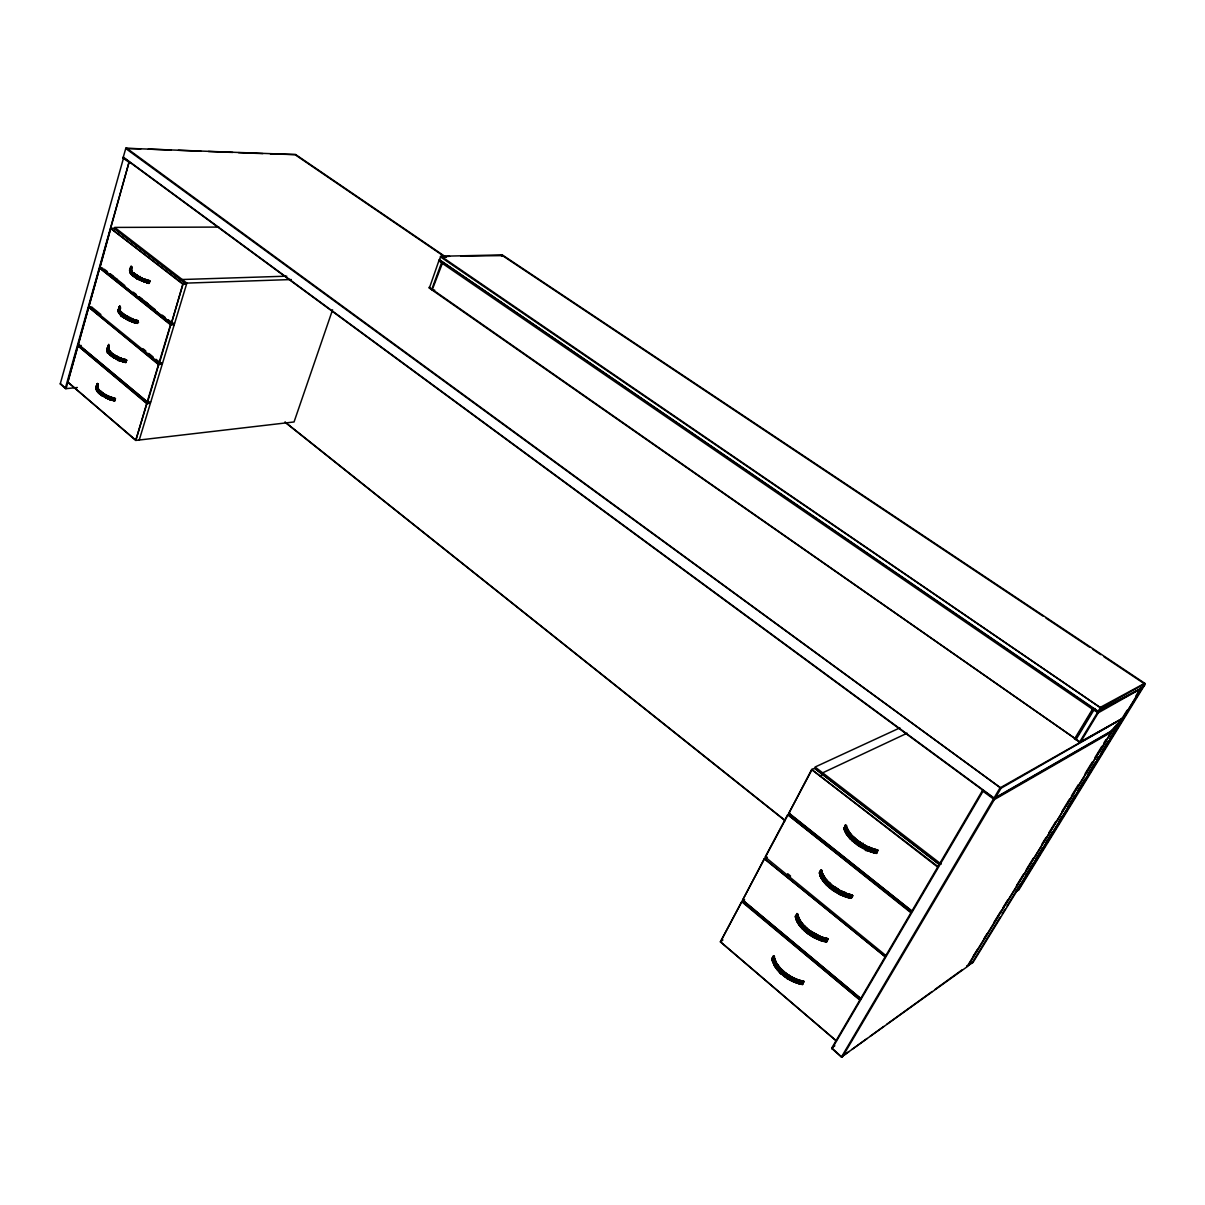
<?xml version="1.0" encoding="UTF-8"?>
<svg xmlns="http://www.w3.org/2000/svg" width="1205" height="1205" viewBox="0 0 1205 1205"><rect width="100%" height="100%" fill="white"/><g stroke="black" fill="none" stroke-linecap="round" stroke-linejoin="round"><path stroke-width="1.5" d="M119.566 310.438C122.503 306.386 118.331 304.94 118.647 308.811C117.036 310.288 120.651 316.207 118.452 312.246C117.262 307.004 120.229 310.333 119.385 309.188M119.084 308.932L118.406 311.884L119.717 306.221L118.994 308.299L119.792 310.604L125.305 315.424L124.552 318.24L123.347 317.307C125.169 313.707 121.901 313.436 125.817 315.755C123.693 320.922 128.408 319.385 129.312 317.668L128.378 318.421M1094.953 708.51L1093.312 709.399L1075.523 738.861L1079.394 742.431L1123 718.105L1112.049 730.998L993.297 799.292L841.436 1057.041L967.705 966.35L1111.176 732.263L1110.905 731.254L1117.276 723.949M144.766 282.271L144.675 279.681L145.669 279.56C144.088 287.513 147.763 275.448 143.967 280.132M809.459 932.052L810.106 930.757L820.304 936.421L813.36 932.926L811.552 936.164L808.193 933.92L809.79 931.043L818.496 936.104L827.94 939.102L826.585 941.964L826.118 940.894L823.904 941L826.585 941.226L827.88 938.921L826.766 939.749M876.065 852.342L876.592 853.366L877.993 850.384L868.338 847.22L858.502 841.542L856.815 844.585L855.987 843.786L857.689 840.939L861.304 842.988L856.499 839.508L855.851 840.939M106.929 350.67C107.034 344.66 109.083 349.676 107.546 352.086L109.233 345.805L108.48 345.248L107.637 348.953L111.146 353.336L119.355 358.111L126.48 359.858L125.275 362.569L126.691 360.19M107.817 351.423C111.237 331.029 103.916 362.569 108.917 349.48L109.022 345.443L107.35 351.724M114.972 355.309L114.309 354.767L113.616 357.584C119.988 355.324 110.152 354.857 108.149 349.089C108.073 343.35 107.787 347.055 107.064 350.655M104.353 394.08L103.69 393.553L103.058 396.355C108.525 396.43 98.659 388.131 98.223 392.679L98.78 393.297L99.473 390.284C98.524 391.745 97.018 387.392 97.786 384.726C98.102 382.226 96.264 388.055 98.403 388.869L98.057 392.559L98.433 388.944L98.885 389.577M97.515 387.197L96.927 391.083L98.208 384.049L97.469 383.491L96.219 389.637L95.767 387.633L96.536 385.675L97.635 386.067L96.581 387.784L97.063 390.42M95.993 388.613L97.469 383.491L95.903 388.989M111.824 400.301L112.652 397.545L115.424 398.584L108.134 396.565L100.482 392.152L97.831 389.516L96.987 383.808M97.274 389.863L97.725 384.847M149.315 280.539C146.302 286.971 151.935 280.72 148.577 280.328C144.028 279.289 148.29 287.272 148.577 280.328M149.947 281.232C146.95 280.644 138.244 277.647 134.071 274.047C126.525 271.306 133.439 258.819 130.336 272.993L130.788 273.64L129.959 272.315L131.33 269.107L130.2 268.685L129.522 270.131L130.019 272.315L131.179 266.38L129.899 271.984L130.517 268.67M149.33 283.16L147.884 282.648L148.577 283.311M110.378 399.834C111.944 392.619 112.622 402.786 108.947 399.171L109.7 396.776L111.929 397.454M137.566 320.56L137.28 323.392L137.988 320.666L135.397 319.912L134.538 322.759L136.075 323.06L136.843 320.349M136.692 320.952L133.122 319.37L132.339 321.84C148.125 324.507 129.387 318.798 124.477 315.544C115.65 314.038 122.097 297.53 119.265 313.601M119.792 357.765C125.305 358.563 120.063 363.594 116.719 359.271L117.186 356.409L119.792 357.765L119.491 358.804M836.18 888.04L837.852 889.094L836.059 892.272L837.867 893.312C844.223 889.877 828.091 883.988 832.971 885.75M126.405 359.994L126.073 362.494L120.892 361.033L121.645 358.608L122.488 358.804M125.802 362.057L126.691 360.431M134.538 322.759C131.36 323.091 134.327 317.668 135.186 320.5M133.966 319.596L124.175 314.505M785.705 974.694L786.323 973.444L786.473 975.252M110.378 399.699L114.806 400.858L111.116 399.94M114.821 400.602L115.409 398.825M851.89 896.369C852.507 892.86 848.441 902.259 852.794 895.707L849.073 894.155L850.775 894.592M802.771 982.301L802.319 984.5L803.675 981.171L802.59 984.5L800.964 984.244L802.545 981.442L792.785 977.918L783.702 971.893L776.502 963.789L773.625 956.062L771.893 958.457L772.495 961.138L771.923 958.818L773.444 956.107L774.499 956.695L773.911 958.171M802.922 981.096L802.108 980.93L803.675 981.171L803.856 982.256L794.366 979.288L783.34 972.299L775.613 963.367L773.249 957.237L773.113 956.228L774.303 956.303L772.33 960.49M861.063 843.289C860.551 848.561 855.219 844.976 859.346 842.129M877.496 850.278L875.779 853.321L876.592 853.366L877.737 849.871L875.252 849.42L874.574 850.64M859.647 841.873L858.954 843.259M821.418 872.691L821.87 871.11L821.569 873.279C821.629 871.787 821.313 868.308 820.665 871.064L819.37 873.429C820.921 863.895 823.648 881.94 830.32 884.109C834.131 887.437 838.454 890.179 843.078 892.272C846.543 894.773 854.797 893.824 851.257 898.267L852.794 895.707L852.086 894.863M130.727 272.737L131.42 267.826M130.381 271.803L130.667 269.302M130.547 273.309L131.737 266.576L131.586 271.758M130.848 269.393L131.722 270.372L131.044 273.987L130.577 273.339C131.661 270.236 132.354 260.747 129.748 271.366M460.702 256.078L502.515 255.626L501.506 255.897L502.259 254.888L441.03 256.258L439.298 259.888L1097.996 711.733L1098.282 712.803L1080.418 742.28L429.146 287.257L429.357 288.1L1075.523 738.861M827.428 939.011L825.817 941.888L826.585 941.964L827.699 938.575L826.118 938.349L824.069 941.512L825.214 941.692L826.57 938.831M802.545 981.442C804.202 981.774 801.641 986.488 802.138 983.416M119.732 307.32C119.581 312.863 121.223 298.87 118.271 311.252M1103.855 656.71L1144.614 683.913L1144.614 685.088L1141.12 689.17L1016.177 891.323L1018.677 890.134L1144.614 685.088L1144.75 683.28L502.259 254.888L501.265 255.159M119.506 309.263L119.506 310.137M810.905 931.329L810.242 932.61M107.787 349.299L107.561 350.143M876.607 850.082C877.797 854.556 870.356 852.025 875.176 853.065M851.257 895.059C852.251 897.635 847.19 898.132 849.856 897.981M850.233 897.695L849.435 896.957M121.615 361.289L122.338 361.696L122.503 358.653M133.8 322.518L134.689 319.671M875.719 849.856L874.002 852.899M850.368 894.848L848.953 897.77L847.808 897.559L849.465 894.607M835.065 887.769L833.423 890.736L831.751 889.395L833.408 886.594M827.413 938.59L827.895 939.659L825.696 938.635M799.939 983.536L799.186 982.783L800.783 983.732M801.671 981.247L800.09 984.048L801.22 984.244M1075.809 739.915L1094.351 709.233L1092.348 709.097L442.039 263.172L441.813 262.027L431.646 289.697M1079.394 742.431L1097.996 711.733L1140.096 688.778L1140.367 689.802L1123 718.105L999.999 787.919L994.05 797.996L994.336 799.593L842.355 1057.011L841.376 1056.755L831.812 1047.928L982.331 790.751L983.401 790.601L832.037 1048.712L841.436 1057.041L848.983 1051.573M874.815 849.615L873.354 852.598L872.194 852.387L873.896 849.344M824.807 938.394C824.566 944.163 815.8 938.032 823.422 941.256M800.798 981.036C801.702 983.596 796.882 983.837 799.442 983.822M858.502 845.759L860.189 842.717M791.022 976.984L789.531 979.71C784.47 979.032 787.98 975.929 787.106 974.002M872.059 851.905L873.023 851.619L870.266 851.302M848.576 894.351C849.465 897.047 844.509 897.258 847.13 897.258M823.919 938.138L822.292 941.03M799.909 980.78L798.553 983.566L797.454 983.31L799.036 980.509M799.096 983.325L798.343 982.542M125.335 359.557L124.582 362.238C121.283 362.328 124.326 357.629 125.998 359.888M123.196 358.894L123.874 359.271L122.217 359.226M809.835 935.08L811.447 932.188M1135.923 695.872L1140.096 688.778M145.413 279.952L147.085 280.042L146.407 279.635M819.4 936.496L817.924 939.328L812.411 936.677L810.724 935.517L812.486 932.534L811.703 931.872M872.977 849.043L871.275 852.086L872.435 852.327M148.607 282.859L149.661 280.81M115.424 398.584L114.505 400.919L115.123 399.593M846.784 896.821L845.895 896.535L846.889 896.279M847.657 894.065L846.211 896.972L845.082 896.701L846.754 893.749M823.015 937.867L821.403 940.743M136.873 322.804L136.075 323.06M137.46 321.163L136.783 320.5M149.209 281.157L147.131 279.876M835.924 888.341L834.267 891.308L833.438 890.585M872.059 848.727L870.356 851.769L871.501 852.025M844.027 828.136L844.208 829.07L845.157 825.289L846.392 825.365L846.648 826.118L845.157 825.289L844.072 828.483L845.684 825.109L849.585 833.107L857.689 840.939M845.895 896.535L845.142 895.707M820.228 872.601L819.445 873.233L820.831 869.995L821.915 870.597M821.313 940.262L820.439 939.96L821.433 939.719M822.111 937.565L820.5 940.442M796.113 916.674L796.249 916.146M798.132 980.207L796.565 983.009L797.65 983.295M772.766 959.09L772.209 958.337L773.008 960.686M136.165 322.609L137.581 323.121M113.421 400.12L114.068 400.813L114.068 397.966M125.2 360.159L124.552 359.572L123.844 362.012L125.335 362.434M871.125 848.38L869.423 851.423L870.567 851.694M845.835 893.417L844.163 896.369L845.292 896.656M821.208 937.234L819.777 940.066L818.692 939.749L820.304 936.872M820.439 939.96L819.701 939.117M982.331 790.751L994.336 799.593L1111.176 732.263L1110.905 731.254L994.035 798.433L123.618 157.704L60.25 383.868L65.672 388.703L77.361 387.513M797.243 979.891L795.662 982.693L796.746 982.979M110.77 228.363L182.799 284.169L186.188 283.778L114.114 228.227L110.77 228.363L100.136 267.103L171.155 323.437L174.484 323.151M66.139 388.492L129.161 161.786L65.341 388.251C67.887 390.36 58.623 381.669 60.581 384.32M96.234 386.097L96.038 388.944M106.853 350.339C106.763 345.037 110.815 349.827 107.772 352.447M107.049 351.017L107.893 348.411M96.505 390.435L96.852 386.76M118.452 312.246L119.431 309.926M118.828 312.938L119.792 310.604M119.641 310.739L119.596 308.751M119.054 313.3L119.566 308.45M97.469 391.128L97.741 392.182L96.972 391.173L97.725 387.498M118.753 308.48L120.199 310.333L119.807 314.309L119.732 309.369M108.028 352.809L108.51 353.457L109.248 350.866M131.134 274.047L131.646 274.695L131.722 270.372M108.314 353.185L108.811 353.818L109.474 350.489C107.983 346.98 109.655 354.616 110.574 351.875L109.866 354.918L110.242 351.965M119.807 313.662L119.988 310.016M131.782 272.074L131.676 270.372L132.821 273.399M119.913 314.385L120.44 315.017L120.154 310.348M132.354 271.351L131.993 275.041L131.872 270.688M98.343 390.239L98.403 388.869M108.299 352.432L109.113 352.899L109.715 350.836L108.857 349.51M121.569 312.743C120.229 322.202 122.79 310.724 119.762 311.056M132.52 273.068L132.113 271.02M108.616 353.547C109.745 355.897 109.414 348.968 109.971 351.182M131.797 274.755L132.354 275.403L133.137 272.707L139.132 276.683L135.773 274.439L135.608 275.779M121.6 313.737L121.087 311.703L120.259 314.746L121.193 315.74M132.58 275.478C134.132 267.299 135.216 280.569 132.173 275.117M98.599 393.056C97.876 388.552 103.449 392.273 100.663 392.71M110.107 355.038L110.74 351.965L110.709 355.656L109.7 354.662M122.609 313.36L122.067 312.758L121.434 315.846C124.296 320.018 120.621 312.065 123.015 313.707L122.488 316.825M133.168 276.111C131.33 268.579 137.701 276.352 134.282 274.755M113.33 397.891L112.442 398.147M135.276 323L136.12 320.138M99.006 393.433L99.593 394.035L100 390.751M99.443 393.809C100.768 395.12 99.699 388.658 102.289 392.74L102.003 393.749M110.544 355.4C110.935 355.475 112.607 350.58 113.134 355.339M100.361 394.547C102.787 396.942 98.599 393.026 100.783 391.459M110.996 355.776L111.628 356.379L112.381 353.788M133.921 276.563C135.457 278.852 133.906 271.411 135.924 274.695M101.084 393.056L101.22 391.821M123.558 315.454L123.708 314.144M111.99 356.514L112.637 357.087L112.878 354.15M134.93 277.286L135.608 277.888L135.849 274.83M112.652 354.993L112.08 353.276M102.244 392.951L102.033 395.843L102.771 393.312M113.391 354.496L113.18 357.448L113.933 354.857M101.913 395.647C103.359 397.816 102.41 391.625 103.811 393.749M137.325 275.463C134.071 284.606 143.109 272.209 139.419 278.069M125.697 318.933L126.254 315.861M137.31 278.912L138.093 276.216M114.204 357.93C115.665 359.903 114.535 354.33 116.674 356.288C116.674 362.69 108.119 351.905 109.986 354.556M126.299 319.265L126.811 316.192M127.188 317.789L127.399 316.523M103.645 396.686C103.69 395.767 108.495 394.954 104.82 394.216M116.9 356.544C115.514 362.856 114.867 354.466 117.819 356.71M126.917 319.596L127.685 316.96L128.694 317.352C127.564 323.979 130.502 318.512 132.58 319.084L132.279 320.138M137.822 279.033L138.545 279.59L139.328 276.894M104.895 396.746L105.197 395.737M146.995 283.024L147.673 280.705M105.995 394.848L105.603 397.861L105.709 394.999M140.91 277.406C142.085 277.165 137.325 283.205 139.976 277.21M109.7 396.776L107.652 395.933L106.251 398.162L106.989 395.632L107.938 395.918L106.612 395.165M117.442 359.753L118.195 357.177L118.843 358.518M128.86 320.56L129.628 317.924L130.983 318.527M141.979 278.159C138.394 284.877 143.726 274.303 141.949 279.289M129.628 319.024L129.884 317.774M118.105 360.069L118.858 357.478L120.425 357.87M129.537 320.861L130.306 318.225M107.35 397.951L107.637 396.927M106.191 397.996L107.591 398.765L108.33 396.219M118.783 360.355L119.536 357.765M144.284 279.048C141.633 283.085 140.066 280.178 143.576 278.596M108.284 397.213L108.54 396.038L108.947 397.484M119.476 360.641L120.229 358.051L121.118 358.141M133.077 322.262L130.923 321.449L131.691 318.813M120.184 360.928L120.937 358.337L121.81 358.563L120.349 360.732L119.446 360.476M131.631 321.735L132.399 319.099L132.957 320.394M144.043 282.015L144.103 279.033L144.66 280.388M109.61 397.74L109.143 399.111L107.546 398.599M109.67 399.578L110.408 397.048M109.143 399.111L110.574 396.987L109.233 396.475M138.214 321.012L137.28 323.392M149.962 281.006L149.013 283.431M123.979 361.56L121.735 361.244M147.808 283.085L147.176 282.437M112.728 399.924L112.035 399.714M869.377 850.971L868.474 850.625L869.513 850.444M870.206 848.019L868.489 851.061L869.618 851.348M162.419 362.901L158.955 363.006L170.508 324.793L173.882 324.341L170.508 324.793L99.849 268.158L170.824 324.522L159.376 363.127L89.019 306.01L99.593 268.293L102.681 268.218M81.202 345.443L77.918 345.76L67.751 382.015L135.758 440.428L146.995 403.268L77.918 345.76L146.694 403.539L150.188 403.193L146.694 403.539L135.758 440.428L294.05 421.961L332.58 309.806M100.858 314.52L92.122 307.396L88.643 307.411L78.28 344.389L147.567 402.124L158.789 364.302L88.884 307.29L158.473 364.573L161.832 364.061L158.473 364.573L147.161 402.003L150.61 401.837M100.136 267.103L171.411 323.317L183.115 283.883L110.709 228.498M139.193 440.202L186.865 283.1L114.656 227.414L218.888 227.082M843.244 895.571L842.521 894.682L845.021 896.234M844.916 893.056L843.259 896.008L844.359 896.309M108.736 346.633L108.48 350.188M97.379 386.022L97.244 387.829L99.141 390.39M794.773 981.879L795.797 981.683L785.539 976.818M796.354 979.545L794.773 982.346L795.842 982.662M786.895 978.249L788.462 975.432M789.531 979.71L790.42 980.192L792.031 977.059L787.889 974.559M144.781 282.106L146.453 282.211L143.305 281.548M869.272 847.627C865.642 856.047 862.388 844.75 865.567 845.624M843.997 892.679L842.34 895.631L843.425 895.948M795.451 979.168L793.884 981.97L794.923 982.301M836.782 888.898L835.125 891.851L834.297 891.158M133.906 322.322L130.893 321.283M122.579 361.108L123.061 361.937M111.704 397.906L112.622 397.68M868.338 847.22L866.636 850.263M843.078 892.272C843.199 897.574 835.668 893.929 840.337 890.932M1144.614 683.913L1101.099 708.148L1097.996 711.733L1100.813 707.079L1144.75 683.28L1141.255 688.537L1098.071 711.266L439.283 259.602L429.357 288.1M817.803 938.936L816.93 938.544L817.969 938.424M818.496 936.104L817.005 938.921L815.077 938.123L813.3 937.174L814.911 934.297M442.039 263.172L442.657 262.6L432.264 289.742L434.734 290.179M793.041 981.141L792.182 980.734M794.562 978.776L793.116 981.533L792.092 981.171L793.673 978.355M862.961 844.178C864.256 839.493 858.141 853.471 861.937 843.831M865.762 849.435L866.847 849.344L864.859 849.013M867.404 846.799L865.702 849.841M842.159 891.851L840.503 894.803M145.052 281.729L144.043 281.834M817.592 935.683L816.101 938.499M840.563 894.396L839.689 893.959L840.774 893.884M852.131 895.255C851.679 896.354 842.611 893.508 841.241 891.399M866.485 846.347L864.768 849.389M132.655 321.464L131.616 321.569M792.785 977.918L791.203 980.734L792.212 981.111M825.621 939.177L816.689 935.246M863.97 848.561L863.322 847.597L867.736 850.594M877.255 849.781C879.168 852.221 866.862 848.169 865.552 845.88M790.465 979.861L789.621 979.394M815.183 937.716L814.309 937.264L815.393 937.219M816.478 935.743L815.8 934.779M143.651 281.202L142.582 281.262M1121.885 718.331L1121.78 720.108L972.962 962.554L967.434 965.973L1111.944 731.601L1121.78 718.933L1001.054 788.221L995.104 798.297L994.05 797.996L123.287 157.132L125.817 148.26L295.707 154.602L446.347 257.388M790.164 976.487L788.657 979.213C785.765 978.596 791.459 975.779 788.703 975.086M836.059 892.272L835.17 891.73M129.372 162.615L123.106 158.006M109.007 396.505L108.947 399.171M109.971 399.006L107.155 398.298M813.45 936.797L812.848 935.833L814.309 937.264M841.03 891.896L839.433 890.45M864.633 845.398C863.533 849.887 860.506 848.215 863.729 844.901M125.697 148.501L126.329 147.959L1001.054 788.221L125.697 148.501L140.834 148.848M121.208 360.626L118.753 360.19M764.347 858.562L885.283 956.77L764.437 858.909L742.596 900.014L861.108 998.855L742.642 900.18L764.347 858.562L767.374 857.177M765.265 856.83L787.693 814.625L790.254 813.375M788.627 812.848L911.989 911.131L788.778 813.375L811.658 769.513L814.67 768.263L938.936 864.045M820.861 776.156L822.623 772.857L907.139 733.197M821.057 775.869L822.684 772.827L815.062 767.028L899.894 727.88M107.802 398.569L108.646 398.494M814.023 933.8L812.411 936.677M837.068 892.559L838.168 892.559L831.314 888.718M838.544 889.953L836.963 892.8M119.852 360.114L118.06 359.888M129.492 320.681L130.622 320.651L128.122 320.048M142.973 280.931L140.458 280.343M797.665 916.463L796.083 919.325L797.74 914.158L798.026 915.152C797.123 918.285 797.544 910.95 796.641 914.716L795.571 917.412L797.002 913.571L801.009 922.548L809.79 931.043M773.505 957.448L774.303 956.303L774.122 959.376M795.692 918.3L797.288 915.167M797.921 914.565L797.514 913.857L797.258 915.363M846.241 827.248L844.389 829.884L844.81 830.908L844.178 829.266L846.046 826.645M822.006 873.414L820.379 876.366L819.716 874.694L821.524 872.134M821.313 872.119L821.72 870.176L821.268 871.787M774.453 959.677L772.917 962.479L774.228 958.999M774.002 958.773L774.423 957.267L773.791 964.512L775.327 961.711M798.192 917.773L796.595 920.65L796.144 919.626L797.906 917.11M798.162 915.755L797.695 917.517L798.026 915.152M846.452 825.696L845.383 832.188M847.115 827.835L846.678 829.642L846.934 827.263M773.294 963.503L774.71 960.355M822.608 874.725L820.982 877.677L820.485 876.653L822.292 874.062M774.453 960.626L774.89 958.879M797.891 918.135L798.328 916.357M798.117 918.752L798.569 917.246L797.243 922.006L796.731 920.982L798.493 918.451M847.055 829.145L845.217 831.812L845.729 832.836L847.401 829.793M773.625 964.196L774.152 965.205L775.824 961.439L774.89 959.15L775.011 961.033M822.202 875.101L822.217 872.104M820.816 877.33L821.343 878.34L823.136 874.544L822.608 873.309M845.549 832.474L846.091 833.483L847.763 830.456M797.077 921.674L797.62 922.684L799.02 918.24M821.177 878.008L821.735 879.017L823.136 874.544M846.347 833.8C846.708 837.144 847.446 827.413 848.576 830.893L847.913 832.113L845.88 826.043M775.508 963.217L775.824 961.439M823.12 876.984L823.617 875.478L823.497 877.632M773.987 964.904L774.529 965.898L776.08 963.096M797.454 922.367L798.026 923.361L799.608 920.484M821.569 878.686L822.156 879.68L823.783 876.728M775.854 963.88L776.14 962.102M799.743 921.976L799.834 919.867L799.743 921.976L800.165 922.638L800.647 921.192L801.25 922.141L800.602 923.301L801.084 923.949L801.581 922.533L802.756 924.115L802.108 925.259M774.378 965.612L774.951 966.591L776.502 963.789M797.861 923.06L798.463 924.054L800.045 921.177M822.458 880.057C825.079 883.928 820.349 878.234 824.235 877.406M848.606 831.781L846.784 834.478L847.401 835.472L849.088 832.444M823.904 878.279L824.401 876.773L825.44 878.385L824.792 879.575M848.712 833.378L849.239 831.827L850.685 835.924M774.8 966.305L775.402 967.284L776.954 964.482M798.312 923.753L798.93 924.747L800.512 921.87M847.266 835.155L847.898 836.15L849.585 833.107M777.526 966.53L778.144 965.416L777.105 963.804L777.059 965.868L777.541 964.482L778.626 966.079C776.095 966.591 777.873 971.591 776.803 969.136M775.749 967.72C776.833 970.191 774.92 965.476 777.436 965.19M798.779 924.461L799.427 925.425L801.009 922.548M848.305 836.511C855.249 842.822 845.458 837.46 850.112 833.785M799.292 925.154L799.939 926.118L801.536 923.241M825.229 878.761L823.467 881.442L824.13 882.406L825.771 879.439M799.819 925.847L800.497 926.796L802.093 923.919M824.009 882.12C825.154 885.494 825.892 877.044 826.991 880.328L826.344 881.518L825.802 880.87M851.242 836.571L851.227 834.417L849.57 838.153M800.376 926.555L801.084 927.489L802.681 924.612M824.597 882.813L825.304 883.762L826.946 880.795M783.702 971.893C780.915 980.343 775.523 963.623 780.84 968.7L780.207 969.814M800.964 927.248L801.687 928.166L803.283 925.289M825.832 884.184C826.494 887.377 826.344 878.4 828.166 881.623L827.504 882.798M852.447 837.837L852.402 835.713L850.835 839.493M803.253 926.555C803.675 923.346 807.169 929.356 804.488 926.058M802.229 928.618C803.509 930.953 801.235 926.494 803.916 925.952M830.034 883.295L830.14 885.314L830.787 884.124L828.709 882.015L828.136 883.431L828.784 884.063L829.356 882.663L831.51 884.741M853.08 838.469L853.667 837.008L855.098 838.499L854.42 839.719M828.212 882.135L826.494 884.862L827.248 885.75L828.889 882.798M852.116 840.563C853.471 842.913 851.076 838.409 853.878 837.761M853.742 839.102L854.345 837.641L858.05 840.909L857.373 842.129M803.584 929.959C804.925 932.218 802.56 927.91 805.256 927.293M827.172 885.539L827.956 886.413L829.597 883.461M781.458 971.094L781.367 969.136L784.832 972.42L784.214 973.535M832.61 885.991C832.263 891.745 825.937 886.488 830.32 884.109M856.107 839.689C854.707 844.253 852.206 842.159 855.339 839.057M805.799 929.1L804.789 930.637L798.644 923.407M805.964 927.94L804.307 930.622L805.091 931.465L806.687 928.573M782.798 972.33L783.416 971.215L782.015 969.784M806.507 929.703L806.386 927.745L807.139 928.558M805.045 931.284L805.829 932.098L807.44 929.206M853.607 841.888L855.189 843.364L856.875 840.322M782.09 974.544L782.889 975.327L784.455 972.525M805.799 931.917L806.597 932.715L808.209 929.838M807.952 930.908L808.57 929.597L811.688 932.007M786.805 974.318C786.338 979.334 781.427 975.598 785.223 973.128M806.582 932.55L807.395 933.333L808.992 930.441M784.952 974.122L785.555 972.857L787.874 974.664M833.092 887.693L833.755 886.519M784.44 976.532L786.006 973.73M834.673 888.823L835.351 887.483L834.538 886.925M814.203 933.438L813.496 934.688L812.667 934.191M837.987 890.902L838.71 889.591L837.852 889.094M863.141 845.895C864 843.319 865.642 846.302 863.021 844.042M841.436 892.709C842.355 890.48 848.862 893.417 846.678 894.818M793.854 979.499C794.185 977.391 798.418 979.198 796.415 980.569M817.758 936.888L818.541 935.667M867.525 848.124L868.368 846.814L866.44 846.076M818.617 937.264L819.415 936.059M844.057 893.854C847.22 892.092 836.767 889.787 842.22 891.429M869.317 848.877L870.176 847.582L868.218 846.904M870.191 849.224L871.983 848.275L870.884 848.019M821.223 938.273L822.051 937.083L820.138 936.466M822.081 938.559L822.94 937.37L821.87 937.129M847.552 895.089L848.441 893.854L847.341 893.628M872.842 850.143L874.649 849.133L873.52 848.923M799.819 981.653L801.521 980.734L800.451 980.539M873.715 850.399L875.252 849.42M800.647 981.864L802.364 980.93M824.627 939.298L825.53 938.123L822.729 937.415M801.671 983.34L802.289 982.226M826.299 939.659L827.217 938.499L824.672 937.897M803.856 981.503L801.611 983.898M874.679 852.628L876.547 852.673L877.436 849.917M865.326 846.377L862.825 844.374M863.081 848.079L861.319 847.085L862.449 847.115M836.21 892.046L835.351 891.534M839.192 890.932L837.656 889.426M815.559 935.276L813.149 933.288M787.95 978.415L789.034 978.445M129.974 320.364L128.799 320.379M141.437 280.705L142.295 280.66M973.324 956.077L977.27 949.661M984.124 938.469L987.091 933.634M993.929 922.458L1000.828 911.191M1002.756 908.043L1007.711 899.969M1016.493 885.63L1023.422 874.333M1026.299 869.618L1033.242 858.291M1041.994 843.997L1046 837.46M1048.953 832.655L1055.821 821.433M1061.726 811.809L1069.468 799.171M1071.426 795.963L1078.415 784.56M1085.163 773.55L1092.167 762.132M1094.968 757.538L1101.837 746.317M1103.946 742.898L1105.904 739.689M810.92 935.291L810.393 934.312L812.592 936.315M812.893 933.755L812.29 932.745M787.136 977.903L786.323 977.36M968.594 965.145L972.691 961.891L1000.15 917.141M1002.123 913.947L1005.06 909.142M1007.019 905.949L1019.776 885.178M1025.651 875.583L1032.881 863.804M1035.833 858.999L1042.702 847.808M1045.639 843.003L1052.507 831.812M1058.999 821.238L1061.951 816.433M1067.826 806.853L1075.086 795.029M1078.023 790.239L1084.892 779.033M1087.844 774.243L1094.712 763.051M1096.671 759.843L1098.629 756.65M1101.174 752.492L1108.043 741.316M1110.001 738.108L1117.276 726.254M1119.807 722.126L1127.082 710.272M1016.177 891.323L1018.391 889.501L1039.915 854.435M1041.873 851.257L1044.81 846.467M1046.768 843.289L1060.46 820.966M1062.418 817.788L1076.11 795.466M1078.068 792.288L1091.775 769.98M1093.733 766.787L1102.53 752.447M1104.488 749.254L1127.97 711.01M1129.928 707.817L1133.845 701.446M1135.803 698.267L1143.635 685.509M106.115 395.647L106.989 395.632M105.874 397.695L106.718 397.665L104.88 397.364M117.322 357.192L118.452 357.011M115.424 358.608L117.066 359.301L116.072 358.352M859.903 845.579L855.927 842.747L857.945 844.916M128.739 317.939L129.944 317.969M128.694 319.777L126.194 319.054M139.117 279.696L140.337 279.771L137.204 278.686M127.835 319.807L125.591 318.723M833.694 890.45L834.824 890.54M810.619 931.631L809.022 934.372L808.193 933.785M139.72 279.47L138.259 279.153M1140.999 687.889L1139.84 689.471L1141.12 689.17L1140.999 687.889L1139.975 688.838M834.237 887.196L832.58 890.149L828.618 886.85M832.881 889.877L832.098 889.305M804.789 930.637L808.826 933.212M104.233 394.668L106.085 395.029M126.811 316.945L128.001 316.84M783.988 975.658C785.75 976.547 775.99 970.04 776.442 966.982M807.727 933.062L806.958 932.474M103.51 396.43L104.323 396.43L100.934 394.713M114.656 358.021L114.098 357.689M126.209 316.599L127.489 316.734M783.25 975.071L779.183 971.29M837.776 893.417L841.557 895.149M102.952 396.084L103.766 396.114M744.208 899.954L741.693 901.702L859.963 1000.014L742.039 901.31L720.47 941.918L836.436 1040.984L720.409 941.768L741.693 901.702L744.645 899.909M910.935 912.742L787.693 814.625L911.296 912.336M125.606 316.252L126.917 316.403M937.671 867.058L811.658 769.513L938.032 866.636M136.722 278.581C135.397 277.617 139.629 279.379 135.999 277.828L136.783 275.132M806.22 931.872L799.984 925.41M831.827 885.374L830.185 888.326M830.923 887.708L827.067 884.982L824.627 881.397M102.425 395.752L103.223 395.782M113.571 357.358L112.065 356.319M788.145 814.565L765.356 857.162L885.961 955.595M812.125 769.438L788.778 813.375M125.034 315.906L126.359 316.087M124.928 318.165L125.742 318.195L123.904 317.487M136.542 278.159L137.37 278.189M782.964 971.26L781.412 974.062L777.978 970.522M831.058 884.741L829.417 887.693M101.913 395.406L102.696 395.451M124.763 315.258L124.01 317.894L122.835 316.945L123.015 313.707M124.401 317.834L125.215 317.864M782.256 970.612L780.689 973.414M101.732 392.604L100.994 395.135M101.416 395.059L102.184 395.104M848.004 835.502L855.189 842.159M781.563 969.965L780.012 972.766M854.601 838.424L852.854 841.226L853.652 842.099M853.351 841.316L852.658 840.683M133.002 275.84L135.788 277.195M440.412 256.831L441.03 256.258L1101.099 708.148L440.412 256.831L449.631 256.319M442.024 262.871L438.891 261.003L439.494 260.446M120.048 313.993L123.708 316.855M780.9 969.302L779.334 972.104M804.578 926.63L802.891 929.296L803.66 930.17M134.523 276.804L135.291 276.849M815.921 934.387L814.173 937.656M97.816 390.902L100.783 394.08M88.583 307.561L92.122 307.396M780.253 968.624L778.701 971.426M853.185 837.114L851.423 839.9L852.191 840.804M851.98 840.051L851.769 839.057M122.985 158.247L123.407 156.891L123.618 157.704M122.082 316.087L121.298 315.394M133.635 276.111L131.27 272.842L131.586 274.047M790.329 980.268L791.308 980.659M778.581 970.628L778.008 969.965M821.192 870.884L822.879 876.321L827.564 881.473M826.434 884.334L827.474 884.621M848.169 831.119L852.522 836.451M841.346 891.007L839.584 894.366M779.048 967.254L777.376 969.829L778.084 970.748M132.851 275.418L131.857 274.394M851.875 835.788L850.188 838.831M850.715 838.755L850.564 837.776M777.466 969.302L776.939 968.624M825.244 883.024L826.253 883.34M816.794 934.839L815.077 938.123M120.636 314.686L120.41 313.767M852.01 1049.389L867.118 1038.469M870.13 1036.285L883.732 1026.464M886.76 1024.28L932.083 991.534M935.11 989.35L962.298 969.694M834.854 1045.774L831.812 1047.928L832.098 1048.998M98.177 389.275L97.093 387.468M777.948 965.883L776.261 968.428L776.924 969.377M850.67 834.447L848.983 837.49M792.785 977.571L793.749 977.933L791.956 977.135M108.149 350.022L108.375 348.185M824.717 878.084L823.09 881.036M821.644 877.782L823.211 880.388L822.849 878.807M774.423 964.587L775.613 965.657M722.94 939.945L720.47 941.918M1076.17 738.078L1074.499 739.011L1093.025 708.314L1093.673 710.016L1098.282 712.803L1139.99 689.23M96.686 389.396L96.987 386.639M130.471 272.104L131.164 269.107M846.738 833.574C848.049 835.728 844.705 828.483 846.046 832.309M797.153 914.55L797.409 917.336L799.201 919.807M774.77 965.25L774.89 964.331M822.97 875.387L822.789 876.351M821.976 878.43L822.141 877.541M798.84 919.129L798.674 920.033M797.891 922.081L798.041 921.177L798.252 922.744M869.272 847.205L871.079 847.943M816.87 938.981L818.858 939.704M130.758 266.998L129.733 270.477M119.28 306.868L118.271 310.333M773.821 963.262L774.062 962.388L774.107 963.91M108.043 345.925L107.034 349.375M850.956 898.297L850.76 897.228M826.314 941.979L826.118 940.894M97.018 384.214L96.023 387.633M131.33 269.107L130.2 268.685M97.635 386.067L96.536 385.675M846.482 827.88L844.63 830.516L845.082 831.54M821.75 872.766L820.123 875.719M821.328 877.135L821.313 875.658M796.987 920.123L797.258 919.279M792.98 981.578L794.02 981.924M774.032 958.352L772.495 961.454M821.343 871.501L819.716 874.694M795.556 915.921L795.27 916.387M845.262 830.471L845.428 829.1M773.746 957.056L772.209 959.858M819.536 872.36L820.093 873.128M797.002 913.571L795.421 916.448M295.707 154.602L270.387 153.909M1110.679 731.917L1111.944 731.601L1111.808 730.351M1017.773 890.224L1018.391 889.501M825.214 941.692L826.088 941.873M972.089 962.614L972.691 961.891M186.865 283.1L291.339 279.545M182.211 279.515L286.79 276.171M148.336 149.134L170.869 150.023M178.385 150.309L200.919 151.197M208.42 151.484L232.836 152.433M238.47 152.658L262.871 153.607M849.585 898.011L850.745 898.177M874.905 853.125L876.08 853.276M800.015 982.994L800.843 983.175M849.374 897.514L847.657 897.077M799.216 983.837L800.331 984.048M823.904 941L822.187 940.533M823.181 941.271L824.325 941.482M136.481 321.554L137.897 322.066M800.662 980.524L797.047 979.439M814.716 768.474L938.936 864.241M846.904 897.303L848.049 897.529M848.215 893.914L849.314 894.11M136.014 440.337L67.902 382.241M147.567 402.124L78.445 344.63M797.379 982.813L798.237 983.084M146.287 282.618L147.07 282.813M171.411 323.317L182.799 284.169L186.293 284.199M873.761 848.862L871.772 848.335M114.279 228.483L186.338 284.049M109.655 399.427L110.514 399.623M120.169 360.762L121.042 360.988M843.395 895.044L844.268 895.375M818.677 939.298L819.566 939.644M141.859 280.961L142.793 281.292M867.57 850.248L868.474 850.625M867.555 850.67L868.669 850.986M119.19 359.843L117.382 359.587M841.452 894.803L842.34 895.195M841.421 895.225L842.491 895.556M141.633 280.358L140.126 280.102M816.056 938.138L816.93 938.544M793.643 977.993L794.622 978.34M128.197 320.244L126.826 319.4M106.1 397.364L104.669 397.078M838.801 893.508L839.689 893.959M115.996 355.761L117.277 356.59M864.678 845.157L865.672 845.518M862.931 848.441L863.97 848.817M839.493 890.194L840.457 890.555M863.036 848.32L860.295 846.738M125.004 318.376L126.043 318.828M862.554 844.841L852.086 836.797M860.46 846.573L861.319 847.085M837.385 889.908L827.142 881.819M861.304 842.988L862.102 843.666M860.234 846.874L857.659 845.006M137.445 275.704L136.09 275.478L136.15 278.235M787.784 978.686L786.082 977.571M812.019 933.212L804.172 926.991L798.734 920.063M114.445 354.978L112.803 353.728M502.214 255.415L1042.912 616.071M1045.94 618.105L1089.802 647.356M1092.92 649.42L1100.752 654.661M103.284 393.417L102.289 392.74M445.323 257.237L296.038 155.34M810.106 934.764L808.495 933.634M786.067 977.692L784.44 976.412M856.815 844.404L857.644 845.172M807.38 933.167L808.193 933.92M822.684 772.827L941.195 864.121M855.173 843.169L855.987 843.786M104.368 269.242L107.26 271.532M110.167 273.821L117.412 279.575M133.333 292.197L136.225 294.487M139.132 296.791L147.823 303.675M162.298 315.153L165.19 317.457M168.097 319.747L173.987 324.748M110.318 274.077L113.225 276.382M116.117 278.671L124.808 285.57M139.283 297.048L142.19 299.337M145.082 301.642L155.219 309.67M168.248 320.003L174.047 324.597M783.371 971.049L785.57 972.992M782.858 975.176L783.657 975.945M285.013 421.991L785.073 820.394M285.239 422.413L785.118 820.71M808.585 929.748L807.094 928.377M142.913 348.652L145.82 351.017M148.742 353.396L153.11 356.951M156.017 359.316L161.997 364.302M787.678 873.7L790.57 876.065M123.121 315.108L122.308 314.415M827.88 886.202L828.678 887.061M805.708 927.112L806.446 927.94M853.758 837.249L853.11 836.616M100.166 390.992L99.473 390.284M828.784 882.256L828.166 881.623M109.775 350.896L110.92 352.222M781.442 969.332L780.84 968.7M801.581 927.925L802.319 928.844M825.199 883.506L825.922 884.425M852.507 835.984L851.92 835.351M803.886 925.41L802.214 923.452M827.564 880.976L826.991 880.328M851.348 834.719L850.82 834.071M779.68 967.389L778.626 966.079M97.545 391.926L97.801 387.889M826.449 879.68L825.44 878.385M847.763 835.833L848.425 836.812M848.576 830.893L850.173 833.122M801.717 922.804L801.25 922.141M96.144 389.697L98.012 383.702M775.252 967.013L775.884 967.992M821.991 879.364L822.608 880.358M800.798 921.494L800.376 920.831M134.011 273.068L133.604 276.472M824.551 877.089L824.145 876.457M845.925 833.137L846.497 834.146M777.255 964.09L776.472 962.765M800 920.183L799.307 918.888M823.783 875.809L823.437 875.176M772.992 962.81L772.721 962.132M129.809 271.984L130.351 272.963M848.23 830.275L847.341 828.438M796.731 920.982L796.43 920.304M796.144 919.626L795.903 918.963M798.523 916.975L798.749 917.608M795.511 917.653L795.375 917.02M820.485 876.653L820.198 875.99M821.961 870.929L822.066 871.516M844.178 829.266L844.012 828.648M114.023 398.207L112.592 400.391L114.023 398.207M967.449 965.687L966.832 966.41L967.449 965.687"/></g></svg>
